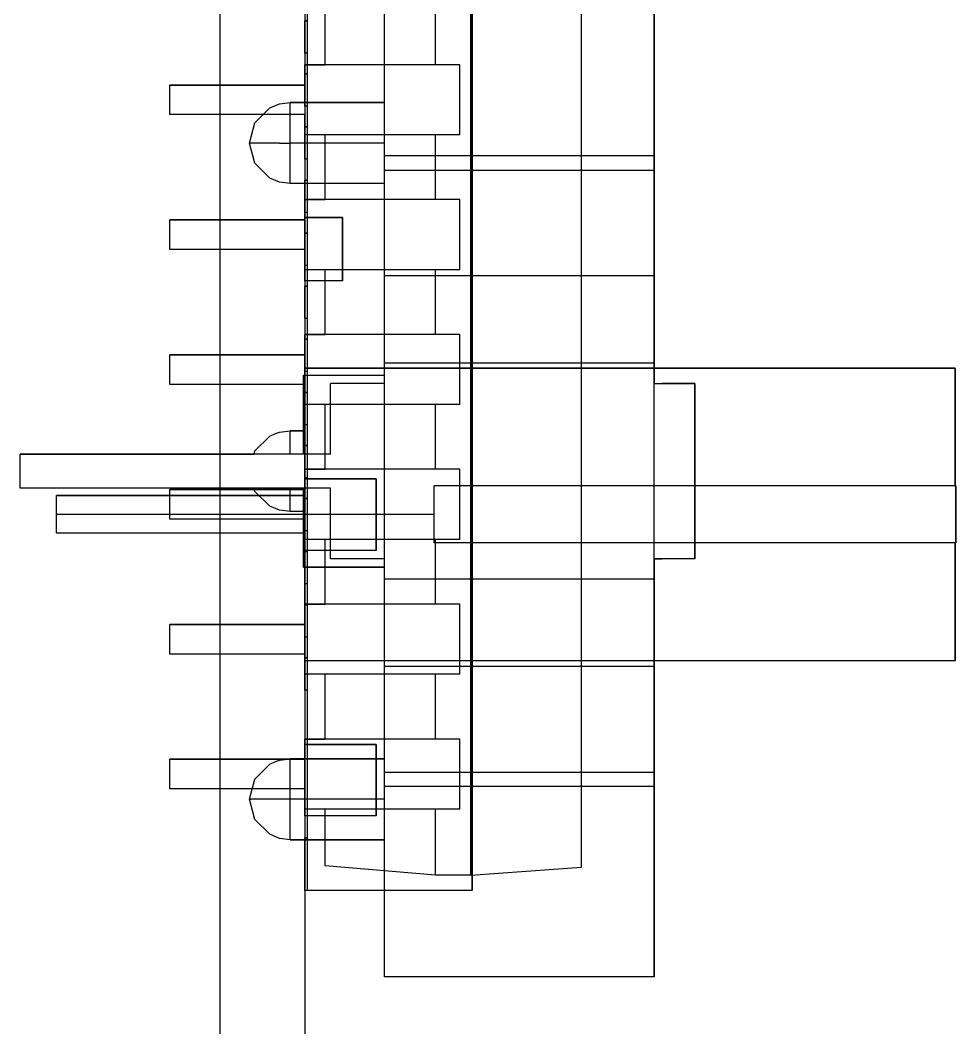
# Model space of a CAD drawing. Header units: inches. Extents: x 0 to 841, y -594 to 0.
# Drawn here: x 468.38 to 486, y -207.36 to -188.38 of the extents above; entities that cross this region are included whole.
import ezdxf

# ---------------------------------------------------------------- set-up
doc = ezdxf.new("R2010")
doc.units = ezdxf.units.IN
doc.header["$MEASUREMENT"] = 0

msp = doc.modelspace()

# ---------------------------------------------------------------- linework, layer by layer
at = {"color": 7}
for p, q in [((472.15, -241.297), (472.15, -60.697)), ((473.742, -60.697), (473.742, -241.297)), ((476.869, -167.657), (476.869, -204.487)), ((476.869, -204.487), (476.869, -167.657)), ((478.949, -204.335), (478.949, -167.809)), ((473.793, -204.775), (473.793, -180.619)), ((476.892, -204.775), (476.892, -180.619)), ((476.893, -185.301), (476.892, -204.775)), ((475.242, -189.933), (475.242, -187.351)), ((480.322, -187.351), (480.322, -190.937)), ((473.793, -188.392), (473.793, -188.002)), ((474.123, -189.222), (474.123, -188.002)), ((474.123, -189.222), (474.123, -188.002)), ((476.203, -189.222), (476.203, -188.002)), ((480.322, -188.681), (480.322, -188.155)), ((473.742, -189.002), (473.742, -188.392)), ((473.742, -188.392), (473.793, -188.392)), ((473.742, -189.002), (473.742, -188.392)), ((473.793, -188.392), (473.742, -188.392)), ((473.793, -189.002), (473.793, -188.392)), ((475.242, -188.857), (475.242, -188.345)), ((475.242, -189.465), (475.242, -188.857)), ((480.322, -189.326), (480.322, -188.681)), ((473.793, -189.002), (473.742, -189.002)), ((473.793, -189.002), (473.742, -189.002)), ((473.793, -189.392), (473.793, -189.002)), ((473.742, -189.603), (473.742, -189.222)), ((473.742, -189.222), (474.123, -189.222)), ((473.742, -189.603), (473.742, -189.222)), ((476.663, -189.222), (473.742, -189.222)), ((476.663, -190.542), (476.663, -189.222)), ((473.742, -190.002), (473.742, -189.392)), ((473.742, -189.392), (473.793, -189.392)), ((473.742, -190.002), (473.742, -189.392)), ((473.793, -189.392), (473.742, -189.392)), ((473.793, -190.002), (473.793, -189.392)), ((480.322, -190.082), (480.322, -189.326)), ((471.202, -190.161), (471.202, -189.603)), ((471.202, -189.603), (473.742, -189.603)), ((473.742, -189.603), (471.202, -189.603)), ((471.202, -190.161), (471.202, -189.603)), ((475.242, -190.161), (475.242, -189.465)), ((473.083, -190.035), (473.189, -189.986)), ((473.083, -190.035), (473.189, -189.986)), ((473.189, -189.986), (473.267, -189.959)), ((473.189, -189.986), (473.267, -189.959)), ((473.267, -189.959), (473.464, -189.933)), ((473.267, -189.959), (473.464, -189.933)), ((473.464, -189.933), (475.242, -189.933)), ((473.464, -189.959), (473.464, -189.933)), ((475.242, -189.933), (473.464, -189.933)), ((473.464, -190.035), (473.464, -189.959)), ((473.793, -190.002), (473.742, -190.002)), ((473.793, -190.002), (473.742, -190.002)), ((473.793, -190.392), (473.793, -190.002)), ((473.742, -190.161), (471.202, -190.161)), ((473.742, -190.161), (471.202, -190.161)), ((472.804, -190.314), (473.083, -190.035)), ((472.804, -190.314), (473.083, -190.035)), ((473.464, -190.156), (473.464, -190.035)), ((473.464, -190.314), (473.464, -190.156)), ((473.742, -190.542), (473.742, -190.161)), ((473.742, -190.542), (473.742, -190.161)), ((475.242, -190.937), (475.242, -190.161)), ((480.322, -190.937), (480.322, -190.082)), ((472.702, -190.695), (472.804, -190.314)), ((472.702, -190.695), (472.804, -190.314)), ((473.464, -190.498), (473.464, -190.314)), ((473.464, -190.695), (473.464, -190.498)), ((473.742, -191.002), (473.742, -190.392)), ((473.742, -190.392), (473.793, -190.392)), ((473.742, -191.002), (473.742, -190.392)), ((473.793, -190.392), (473.742, -190.392)), ((474.123, -190.542), (473.742, -190.542)), ((476.663, -190.542), (473.742, -190.542)), ((473.793, -191.002), (473.793, -190.392)), ((474.123, -191.762), (474.123, -190.542)), ((474.123, -191.762), (474.123, -190.542)), ((476.203, -191.762), (476.203, -190.542)), ((472.804, -191.076), (472.702, -190.695)), ((472.728, -190.695), (472.702, -190.695)), ((472.804, -191.076), (472.702, -190.695)), ((472.804, -190.695), (472.728, -190.695)), ((472.925, -190.695), (472.804, -190.695)), ((473.083, -190.695), (472.925, -190.695)), ((473.267, -190.695), (473.083, -190.695)), ((473.267, -190.695), (473.464, -190.695)), ((475.242, -190.695), (473.464, -190.695)), ((473.464, -190.892), (473.464, -190.695)), ((473.464, -191.076), (473.464, -190.892)), ((475.242, -191.047), (475.242, -190.937)), ((475.242, -191.047), (475.242, -190.937)), ((480.322, -190.937), (475.242, -190.937)), ((480.322, -190.937), (480.322, -191.207)), ((480.322, -191.047), (480.322, -190.937)), ((473.083, -191.355), (472.804, -191.076)), ((473.083, -191.355), (472.804, -191.076)), ((473.464, -191.234), (473.464, -191.076)), ((473.793, -191.002), (473.742, -191.002)), ((473.793, -191.002), (473.742, -191.002)), ((473.793, -191.392), (473.793, -191.002)), ((475.242, -191.138), (475.242, -191.047)), ((475.242, -191.207), (475.242, -191.138)), ((475.242, -191.207), (475.242, -191.138)), ((480.322, -191.138), (480.322, -191.047)), ((480.322, -191.207), (480.322, -191.138)), ((473.464, -191.355), (473.464, -191.234)), ((475.242, -193.196), (475.242, -191.207)), ((475.242, -191.207), (480.322, -191.207)), ((480.322, -191.207), (480.322, -193.196)), ((480.322, -193.196), (480.322, -191.207)), ((473.267, -191.431), (473.083, -191.355)), ((473.267, -191.431), (473.083, -191.355)), ((473.464, -191.457), (473.267, -191.431)), ((473.464, -191.457), (473.267, -191.431)), ((473.464, -191.431), (473.464, -191.355)), ((473.464, -191.457), (473.464, -191.431)), ((475.242, -191.457), (473.464, -191.457)), ((475.242, -191.457), (473.464, -191.457)), ((473.742, -192.002), (473.742, -191.392)), ((473.742, -191.392), (473.793, -191.392)), ((473.742, -192.002), (473.742, -191.392)), ((473.793, -191.392), (473.742, -191.392)), ((473.793, -192.002), (473.793, -191.392)), ((475.242, -193.196), (475.242, -191.457)), ((473.742, -192.143), (473.742, -191.762)), ((473.742, -191.762), (474.123, -191.762)), ((473.742, -192.143), (473.742, -191.762)), ((476.663, -191.762), (473.742, -191.762)), ((476.663, -193.082), (476.663, -191.762)), ((473.793, -192.002), (473.742, -192.002)), ((473.793, -192.002), (473.742, -192.002)), ((473.793, -192.392), (473.793, -192.002)), ((471.202, -192.701), (471.202, -192.143)), ((471.202, -192.143), (473.742, -192.143)), ((473.742, -192.143), (471.202, -192.143)), ((471.202, -192.701), (471.202, -192.143)), ((473.742, -193.294), (473.742, -192.1)), ((473.742, -192.1), (474.453, -192.1)), ((473.742, -193.294), (473.742, -192.1)), ((474.453, -192.1), (473.742, -192.1)), ((474.453, -192.1), (474.453, -193.294)), ((474.453, -193.294), (474.453, -192.1)), ((473.742, -193.002), (473.742, -192.392)), ((473.742, -192.392), (473.793, -192.392)), ((473.742, -193.002), (473.742, -192.392)), ((473.793, -192.392), (473.742, -192.392)), ((473.793, -193.002), (473.793, -192.392)), ((473.742, -192.701), (471.202, -192.701)), ((473.742, -192.701), (471.202, -192.701)), ((473.742, -193.082), (473.742, -192.701)), ((473.742, -193.082), (473.742, -192.701)), ((473.793, -193.002), (473.742, -193.002)), ((473.793, -193.002), (473.742, -193.002)), ((473.793, -193.392), (473.793, -193.002)), ((474.123, -193.082), (473.742, -193.082)), ((476.663, -193.082), (473.742, -193.082)), ((474.123, -194.302), (474.123, -193.082)), ((474.123, -194.302), (474.123, -193.082)), ((475.242, -194.844), (475.242, -193.196)), ((475.242, -193.462), (475.242, -193.196)), ((480.322, -193.196), (475.242, -193.196)), ((476.203, -194.302), (476.203, -193.082)), ((480.322, -193.196), (480.322, -194.844)), ((480.322, -193.462), (480.322, -193.196)), ((474.453, -193.294), (473.742, -193.294)), ((474.453, -193.294), (473.742, -193.294)), ((473.742, -194.002), (473.742, -193.392)), ((473.742, -193.392), (473.793, -193.392)), ((473.742, -194.002), (473.742, -193.392)), ((473.793, -193.392), (473.742, -193.392)), ((473.793, -194.002), (473.793, -193.392)), ((475.242, -193.85), (475.242, -193.462)), ((480.322, -193.85), (480.322, -193.462)), ((475.242, -194.324), (475.242, -193.85)), ((480.322, -194.324), (480.322, -193.85)), ((473.793, -194.002), (473.742, -194.002)), ((473.793, -194.002), (473.742, -194.002)), ((473.793, -194.392), (473.793, -194.002)), ((473.742, -194.683), (473.742, -194.302)), ((473.742, -194.302), (474.123, -194.302)), ((473.742, -194.683), (473.742, -194.302)), ((476.663, -194.302), (473.742, -194.302)), ((475.242, -194.844), (475.242, -194.324)), ((476.663, -195.622), (476.663, -194.302)), ((480.322, -194.844), (480.322, -194.324)), ((473.742, -195.002), (473.742, -194.392)), ((473.742, -194.392), (473.793, -194.392)), ((473.742, -195.002), (473.742, -194.392)), ((473.793, -194.392), (473.742, -194.392)), ((473.793, -195.002), (473.793, -194.392)), ((471.202, -195.241), (471.202, -194.683)), ((471.202, -194.683), (473.742, -194.683)), ((473.742, -194.683), (471.202, -194.683)), ((471.202, -195.241), (471.202, -194.683)), ((473.742, -197.336), (473.742, -194.935)), ((473.742, -194.935), (485.985, -194.935)), ((473.742, -194.941), (473.742, -194.935)), ((476.815, -194.935), (473.742, -194.935)), ((473.742, -197.336), (473.742, -194.935)), ((473.742, -194.935), (485.985, -194.935)), ((473.742, -194.941), (473.742, -194.935)), ((476.815, -194.935), (473.742, -194.935)), ((473.742, -197.336), (473.742, -194.935)), ((473.742, -194.935), (485.985, -194.935)), ((473.742, -194.941), (473.742, -194.935)), ((476.815, -194.935), (473.742, -194.935)), ((473.742, -195.07), (473.742, -194.941)), ((473.742, -195.07), (473.742, -194.941)), ((473.742, -195.07), (473.742, -194.941)), ((475.242, -195.066), (475.242, -194.844)), ((475.242, -198.908), (475.242, -194.844)), ((480.322, -194.844), (475.242, -194.844)), ((485.985, -194.935), (476.815, -194.935)), ((485.985, -194.935), (476.815, -194.935)), ((485.985, -194.935), (476.815, -194.935)), ((480.322, -194.844), (480.322, -195.225)), ((480.322, -198.908), (480.322, -194.844)), ((485.985, -194.935), (485.985, -197.153)), ((485.985, -194.941), (485.985, -194.935)), ((485.985, -194.935), (485.985, -197.153)), ((485.985, -194.941), (485.985, -194.935)), ((485.985, -194.935), (485.985, -197.153)), ((485.985, -194.941), (485.985, -194.935)), ((485.985, -195.07), (485.985, -194.941)), ((485.985, -195.07), (485.985, -194.941)), ((485.985, -195.07), (485.985, -194.941)), ((473.718, -196.114), (473.718, -195.066)), ((473.718, -195.066), (475.242, -195.066)), ((473.718, -196.559), (473.718, -195.066)), ((473.718, -195.066), (475.242, -195.066)), ((473.793, -195.002), (473.742, -195.002)), ((473.793, -195.002), (473.742, -195.002)), ((473.742, -195.364), (473.742, -195.07)), ((473.742, -195.364), (473.742, -195.07)), ((473.742, -195.364), (473.742, -195.07)), ((473.793, -195.392), (473.793, -195.002)), ((485.985, -195.364), (485.985, -195.07)), ((485.985, -195.364), (485.985, -195.07)), ((485.985, -195.364), (485.985, -195.07)), ((473.742, -195.241), (471.202, -195.241)), ((473.742, -195.241), (471.202, -195.241)), ((473.742, -195.622), (473.742, -195.241)), ((473.742, -195.622), (473.742, -195.241)), ((474.226, -196.559), (474.226, -195.225)), ((475.242, -195.225), (474.226, -195.225)), ((480.322, -195.225), (480.464, -195.225)), ((480.322, -195.225), (480.464, -195.225)), ((480.464, -195.225), (481.084, -195.225)), ((480.666, -195.225), (480.464, -195.225)), ((480.839, -195.225), (480.666, -195.225)), ((480.972, -195.225), (480.839, -195.225)), ((481.055, -195.225), (480.972, -195.225)), ((481.084, -195.225), (481.055, -195.225)), ((481.084, -195.225), (481.084, -198.527)), ((481.084, -198.527), (481.084, -195.225)), ((473.742, -195.805), (473.742, -195.364)), ((473.742, -195.805), (473.742, -195.364)), ((473.742, -195.805), (473.742, -195.364)), ((473.742, -196.002), (473.742, -195.392)), ((473.742, -195.392), (473.793, -195.392)), ((473.742, -196.002), (473.742, -195.392)), ((473.793, -195.392), (473.742, -195.392)), ((473.793, -196.002), (473.793, -195.392)), ((485.985, -195.805), (485.985, -195.364)), ((485.985, -195.805), (485.985, -195.364)), ((485.985, -195.805), (485.985, -195.364)), ((474.123, -195.622), (473.742, -195.622)), ((476.663, -195.622), (473.742, -195.622)), ((474.123, -196.842), (474.123, -195.622)), ((474.123, -196.842), (474.123, -195.622)), ((476.203, -196.842), (476.203, -195.622)), ((473.742, -196.363), (473.742, -195.805)), ((473.742, -196.363), (473.742, -195.805)), ((473.742, -196.363), (473.742, -195.805)), ((485.985, -196.363), (485.985, -195.805)), ((485.985, -196.363), (485.985, -195.805)), ((485.985, -196.363), (485.985, -195.805)), ((473.793, -196.002), (473.742, -196.002)), ((473.793, -196.002), (473.742, -196.002)), ((473.793, -196.392), (473.793, -196.002)), ((472.804, -196.495), (473.083, -196.216)), ((472.804, -196.495), (473.083, -196.216)), ((473.083, -196.216), (473.189, -196.167)), ((473.083, -196.216), (473.189, -196.167)), ((473.189, -196.167), (473.267, -196.14)), ((473.189, -196.167), (473.267, -196.14)), ((473.267, -196.14), (473.464, -196.114)), ((473.267, -196.14), (473.464, -196.114)), ((473.464, -196.114), (473.718, -196.114)), ((473.464, -196.14), (473.464, -196.114)), ((473.718, -196.114), (473.464, -196.114)), ((473.464, -196.216), (473.464, -196.14)), ((473.464, -196.337), (473.464, -196.216)), ((473.464, -196.495), (473.464, -196.337)), ((473.742, -197.006), (473.742, -196.363)), ((473.742, -197.006), (473.742, -196.363)), ((473.742, -197.006), (473.742, -196.363)), ((473.742, -197.002), (473.742, -196.392)), ((473.742, -196.392), (473.793, -196.392)), ((473.742, -197.002), (473.742, -196.392)), ((473.793, -196.392), (473.742, -196.392)), ((473.793, -197.002), (473.793, -196.392)), ((485.985, -197.006), (485.985, -196.363)), ((485.985, -197.006), (485.985, -196.363)), ((485.985, -197.006), (485.985, -196.363)), ((468.384, -197.194), (468.384, -196.559)), ((468.384, -196.559), (472.787, -196.559)), ((468.384, -197.194), (468.384, -196.559)), ((474.226, -196.559), (468.384, -196.559)), ((472.787, -196.559), (472.804, -196.495)), ((472.787, -196.559), (472.804, -196.495)), ((473.464, -196.559), (473.464, -196.495)), ((473.742, -197.223), (473.742, -196.842)), ((473.742, -196.842), (474.123, -196.842)), ((473.742, -197.223), (473.742, -196.842)), ((476.663, -196.842), (473.742, -196.842)), ((476.663, -198.162), (476.663, -196.842)), ((473.793, -197.002), (473.742, -197.002)), ((473.793, -197.002), (473.742, -197.002)), ((473.742, -197.691), (473.742, -197.006)), ((473.742, -197.691), (473.742, -197.006)), ((473.742, -197.691), (473.742, -197.006)), ((473.742, -198.37), (473.742, -197.024)), ((473.742, -197.024), (475.088, -197.024)), ((473.742, -198.37), (473.742, -197.024)), ((475.088, -197.024), (473.742, -197.024)), ((473.793, -197.392), (473.793, -197.002)), ((475.088, -197.024), (475.088, -198.37)), ((475.088, -198.37), (475.088, -197.024)), ((485.985, -197.153), (485.985, -197.006)), ((485.985, -197.153), (485.985, -197.006)), ((485.985, -197.153), (485.985, -197.006)), ((472.787, -197.194), (468.384, -197.194)), ((474.226, -197.194), (468.384, -197.194)), ((472.804, -197.257), (472.787, -197.194)), ((472.804, -197.257), (472.787, -197.194)), ((473.464, -197.257), (473.464, -197.194)), ((473.718, -198.686), (473.718, -197.194)), ((474.226, -198.527), (474.226, -197.194)), ((476.181, -197.511), (476.181, -197.153)), ((486, -197.153), (476.181, -197.153)), ((476.181, -197.511), (476.181, -197.153)), ((486, -197.153), (476.181, -197.153)), ((476.181, -197.511), (476.181, -197.153)), ((486, -197.153), (476.181, -197.153)), ((485.985, -197.153), (486, -197.153)), ((485.985, -197.153), (486, -197.153)), ((485.985, -197.153), (486, -197.153)), ((486, -197.153), (486, -198.229)), ((486, -197.511), (486, -197.153)), ((486, -197.153), (486, -198.229)), ((486, -197.511), (486, -197.153)), ((486, -197.153), (486, -198.229)), ((486, -197.511), (486, -197.153)), ((469.068, -197.691), (469.068, -197.336)), ((469.068, -197.336), (473.742, -197.336)), ((469.068, -197.336), (469.068, -197.336)), ((469.068, -197.353), (469.068, -197.336)), ((470.241, -197.336), (469.068, -197.336)), ((469.068, -197.691), (469.068, -197.336)), ((469.068, -197.336), (473.742, -197.336)), ((469.068, -197.336), (469.068, -197.336)), ((469.068, -197.353), (469.068, -197.336)), ((470.241, -197.336), (469.068, -197.336)), ((469.068, -197.691), (469.068, -197.336)), ((469.068, -197.336), (473.742, -197.336)), ((469.068, -197.336), (469.068, -197.336)), ((469.068, -197.353), (469.068, -197.336)), ((470.241, -197.336), (469.068, -197.336)), ((469.068, -197.391), (469.068, -197.353)), ((469.068, -197.391), (469.068, -197.353)), ((469.068, -197.391), (469.068, -197.353)), ((469.068, -197.448), (469.068, -197.391)), ((469.068, -197.448), (469.068, -197.391)), ((469.068, -197.448), (469.068, -197.391)), ((473.742, -197.336), (470.241, -197.336)), ((473.742, -197.336), (470.241, -197.336)), ((473.742, -197.336), (470.241, -197.336)), ((471.202, -197.781), (471.202, -197.223)), ((471.202, -197.223), (473.742, -197.223)), ((473.742, -197.223), (471.202, -197.223)), ((471.202, -197.781), (471.202, -197.223)), ((473.083, -197.536), (472.804, -197.257)), ((473.083, -197.536), (472.804, -197.257)), ((473.464, -197.415), (473.464, -197.257)), ((473.742, -198.002), (473.742, -197.392)), ((473.742, -197.392), (473.793, -197.392)), ((473.742, -198.002), (473.742, -197.392)), ((473.793, -197.392), (473.742, -197.392)), ((473.793, -198.002), (473.793, -197.392)), ((469.068, -197.52), (469.068, -197.448)), ((469.068, -197.52), (469.068, -197.448)), ((469.068, -197.52), (469.068, -197.448)), ((469.068, -197.603), (469.068, -197.52)), ((469.068, -197.603), (469.068, -197.52)), ((469.068, -197.603), (469.068, -197.52)), ((473.267, -197.612), (473.083, -197.536)), ((473.267, -197.612), (473.083, -197.536)), ((473.464, -197.536), (473.464, -197.415)), ((473.464, -197.612), (473.464, -197.536)), ((476.181, -197.872), (476.181, -197.511)), ((476.181, -197.872), (476.181, -197.511)), ((476.181, -197.872), (476.181, -197.511)), ((486, -197.872), (486, -197.511)), ((486, -197.872), (486, -197.511)), ((486, -197.872), (486, -197.511)), ((469.068, -197.691), (469.068, -197.603)), ((469.068, -197.691), (469.068, -197.603)), ((469.068, -197.691), (469.068, -197.603)), ((469.068, -198.047), (469.068, -197.691)), ((469.068, -197.78), (469.068, -197.691)), ((473.742, -197.691), (469.068, -197.691)), ((469.068, -198.047), (469.068, -197.691)), ((469.068, -197.78), (469.068, -197.691)), ((473.742, -197.691), (469.068, -197.691)), ((469.068, -198.047), (469.068, -197.691)), ((469.068, -197.78), (469.068, -197.691)), ((473.742, -197.691), (469.068, -197.691)), ((469.068, -197.862), (469.068, -197.78)), ((469.068, -197.862), (469.068, -197.78)), ((469.068, -197.862), (469.068, -197.78)), ((473.742, -197.781), (471.202, -197.781)), ((473.742, -197.781), (471.202, -197.781)), ((473.464, -197.638), (473.267, -197.612)), ((473.464, -197.638), (473.267, -197.612)), ((473.464, -197.638), (473.464, -197.612)), ((473.718, -197.638), (473.464, -197.638)), ((473.718, -197.638), (473.464, -197.638)), ((473.718, -198.686), (473.718, -197.638)), ((473.742, -198.377), (473.742, -197.691)), ((476.181, -197.691), (473.742, -197.691)), ((473.742, -198.377), (473.742, -197.691)), ((476.181, -197.691), (473.742, -197.691)), ((473.742, -198.377), (473.742, -197.691)), ((476.181, -197.691), (473.742, -197.691)), ((473.742, -198.162), (473.742, -197.781)), ((473.742, -198.162), (473.742, -197.781)), ((469.068, -197.935), (469.068, -197.862)), ((469.068, -197.935), (469.068, -197.862)), ((469.068, -197.935), (469.068, -197.862)), ((469.068, -197.991), (469.068, -197.935)), ((469.068, -197.991), (469.068, -197.935)), ((469.068, -197.991), (469.068, -197.935)), ((476.181, -198.229), (476.181, -197.872)), ((476.181, -198.229), (476.181, -197.872)), ((476.181, -198.229), (476.181, -197.872)), ((486, -198.229), (486, -197.872)), ((486, -198.229), (486, -197.872)), ((486, -198.229), (486, -197.872)), ((469.068, -198.029), (469.068, -197.991)), ((469.068, -198.029), (469.068, -197.991)), ((469.068, -198.029), (469.068, -197.991)), ((469.068, -198.046), (469.068, -198.029)), ((469.068, -198.046), (469.068, -198.029)), ((469.068, -198.046), (469.068, -198.029)), ((469.068, -198.047), (469.068, -198.046)), ((469.068, -198.047), (469.068, -198.046)), ((469.068, -198.047), (469.068, -198.046)), ((473.742, -198.047), (469.068, -198.047)), ((472.569, -198.047), (469.068, -198.047)), ((473.742, -198.047), (469.068, -198.047)), ((472.569, -198.047), (469.068, -198.047)), ((473.742, -198.047), (469.068, -198.047)), ((472.569, -198.047), (469.068, -198.047)), ((473.742, -198.047), (472.569, -198.047)), ((473.742, -198.047), (472.569, -198.047)), ((473.742, -198.047), (472.569, -198.047)), ((473.793, -198.002), (473.742, -198.002)), ((473.793, -198.002), (473.742, -198.002)), ((473.742, -200.447), (473.742, -198.047)), ((473.742, -200.447), (473.742, -198.047)), ((473.742, -200.447), (473.742, -198.047)), ((474.123, -198.162), (473.742, -198.162)), ((476.663, -198.162), (473.742, -198.162)), ((473.793, -198.392), (473.793, -198.002)), ((474.123, -199.382), (474.123, -198.162)), ((474.123, -199.382), (474.123, -198.162)), ((476.203, -199.382), (476.203, -198.162)), ((486, -198.229), (476.181, -198.229)), ((486, -198.229), (476.181, -198.229)), ((486, -198.229), (476.181, -198.229)), ((486, -198.229), (485.985, -198.229)), ((485.985, -198.229), (485.985, -200.447)), ((485.985, -198.377), (485.985, -198.229)), ((486, -198.229), (485.985, -198.229)), ((485.985, -198.229), (485.985, -200.447)), ((485.985, -198.377), (485.985, -198.229)), ((486, -198.229), (485.985, -198.229)), ((485.985, -198.229), (485.985, -200.447)), ((485.985, -198.377), (485.985, -198.229)), ((475.088, -198.37), (473.742, -198.37)), ((475.088, -198.37), (473.742, -198.37)), ((473.742, -199.019), (473.742, -198.377)), ((473.742, -199.019), (473.742, -198.377)), ((473.742, -199.019), (473.742, -198.377)), ((473.742, -199.002), (473.742, -198.392)), ((473.742, -198.392), (473.793, -198.392)), ((473.742, -199.002), (473.742, -198.392)), ((473.793, -198.392), (473.742, -198.392)), ((473.793, -199.002), (473.793, -198.392)), ((475.242, -198.527), (474.226, -198.527)), ((480.464, -198.527), (480.322, -198.527)), ((480.322, -198.527), (480.322, -198.908)), ((480.322, -198.527), (480.464, -198.527)), ((481.084, -198.527), (480.464, -198.527)), ((480.666, -198.527), (480.464, -198.527)), ((480.839, -198.527), (480.666, -198.527)), ((480.972, -198.527), (480.839, -198.527)), ((481.055, -198.527), (480.972, -198.527)), ((481.084, -198.527), (481.055, -198.527)), ((485.985, -199.019), (485.985, -198.377)), ((485.985, -199.019), (485.985, -198.377)), ((485.985, -199.019), (485.985, -198.377)), ((475.242, -198.686), (473.718, -198.686)), ((473.718, -198.686), (475.242, -198.686)), ((475.242, -198.908), (475.242, -198.686)), ((475.242, -200.557), (475.242, -198.908)), ((475.242, -199.428), (475.242, -198.908)), ((480.322, -198.908), (475.242, -198.908)), ((480.322, -198.908), (480.322, -200.557)), ((480.322, -199.428), (480.322, -198.908)), ((473.793, -199.002), (473.742, -199.002)), ((473.793, -199.002), (473.742, -199.002)), ((473.742, -199.578), (473.742, -199.019)), ((473.742, -199.578), (473.742, -199.019)), ((473.742, -199.578), (473.742, -199.019)), ((473.793, -199.392), (473.793, -199.002)), ((485.985, -199.578), (485.985, -199.019)), ((485.985, -199.578), (485.985, -199.019)), ((485.985, -199.578), (485.985, -199.019)), ((473.742, -199.763), (473.742, -199.382)), ((473.742, -199.382), (474.123, -199.382)), ((473.742, -199.763), (473.742, -199.382)), ((476.663, -199.382), (473.742, -199.382)), ((473.742, -200.002), (473.742, -199.392)), ((473.742, -199.392), (473.793, -199.392)), ((473.742, -200.002), (473.742, -199.392)), ((473.793, -199.392), (473.742, -199.392)), ((473.793, -200.002), (473.793, -199.392)), ((475.242, -199.902), (475.242, -199.428)), ((476.663, -200.702), (476.663, -199.382)), ((480.322, -199.902), (480.322, -199.428)), ((473.742, -200.018), (473.742, -199.578)), ((473.742, -200.018), (473.742, -199.578)), ((473.742, -200.018), (473.742, -199.578)), ((485.985, -200.018), (485.985, -199.578)), ((485.985, -200.018), (485.985, -199.578)), ((485.985, -200.018), (485.985, -199.578)), ((471.202, -200.321), (471.202, -199.763)), ((471.202, -199.763), (473.742, -199.763)), ((473.742, -199.763), (471.202, -199.763)), ((471.202, -200.321), (471.202, -199.763)), ((473.793, -200.002), (473.742, -200.002)), ((473.793, -200.002), (473.742, -200.002)), ((473.742, -200.312), (473.742, -200.018)), ((473.742, -200.312), (473.742, -200.018)), ((473.742, -200.312), (473.742, -200.018)), ((473.793, -200.392), (473.793, -200.002)), ((475.242, -200.29), (475.242, -199.902)), ((480.322, -200.29), (480.322, -199.902)), ((485.985, -200.312), (485.985, -200.018)), ((485.985, -200.312), (485.985, -200.018)), ((485.985, -200.312), (485.985, -200.018)), ((473.742, -200.321), (471.202, -200.321)), ((473.742, -200.321), (471.202, -200.321)), ((473.742, -200.442), (473.742, -200.312)), ((473.742, -200.442), (473.742, -200.312)), ((473.742, -200.442), (473.742, -200.312)), ((473.742, -200.702), (473.742, -200.321)), ((473.742, -200.702), (473.742, -200.321)), ((473.742, -201.002), (473.742, -200.392)), ((473.742, -200.392), (473.793, -200.392)), ((473.742, -201.002), (473.742, -200.392)), ((473.793, -200.392), (473.742, -200.392)), ((473.742, -200.447), (473.742, -200.442)), ((473.742, -200.447), (473.742, -200.442)), ((473.742, -200.447), (473.742, -200.442)), ((485.985, -200.447), (473.742, -200.447)), ((482.912, -200.447), (473.742, -200.447)), ((485.985, -200.447), (473.742, -200.447)), ((482.912, -200.447), (473.742, -200.447)), ((485.985, -200.447), (473.742, -200.447)), ((482.912, -200.447), (473.742, -200.447)), ((473.793, -201.002), (473.793, -200.392)), ((475.242, -200.557), (475.242, -200.29)), ((480.322, -200.557), (480.322, -200.29)), ((485.985, -200.447), (482.912, -200.447)), ((485.985, -200.447), (482.912, -200.447)), ((485.985, -200.447), (482.912, -200.447)), ((485.985, -200.442), (485.985, -200.312)), ((485.985, -200.442), (485.985, -200.312)), ((485.985, -200.442), (485.985, -200.312)), ((485.985, -200.447), (485.985, -200.442)), ((485.985, -200.447), (485.985, -200.442)), ((485.985, -200.447), (485.985, -200.442)), ((475.242, -202.295), (475.242, -200.557)), ((475.242, -202.545), (475.242, -200.557)), ((480.322, -200.557), (475.242, -200.557)), ((480.322, -200.557), (480.322, -202.545)), ((480.322, -202.545), (480.322, -200.557)), ((474.123, -200.702), (473.742, -200.702)), ((476.663, -200.702), (473.742, -200.702)), ((474.123, -201.922), (474.123, -200.702)), ((474.123, -201.922), (474.123, -200.702)), ((476.203, -201.922), (476.203, -200.702)), ((473.793, -201.002), (473.742, -201.002)), ((473.793, -201.002), (473.742, -201.002)), ((473.793, -203.784), (473.793, -201.002)), ((473.742, -202.303), (473.742, -201.922)), ((473.742, -201.922), (474.123, -201.922)), ((473.742, -202.303), (473.742, -201.922)), ((476.663, -201.922), (473.742, -201.922)), ((476.663, -203.242), (476.663, -201.922)), ((473.742, -203.37), (473.742, -202.024)), ((473.742, -202.024), (475.088, -202.024)), ((473.742, -203.37), (473.742, -202.024)), ((475.088, -202.024), (473.742, -202.024)), ((475.088, -202.024), (475.088, -203.37)), ((475.088, -203.37), (475.088, -202.024)), ((471.202, -202.861), (471.202, -202.303)), ((471.202, -202.303), (473.742, -202.303)), ((473.742, -202.303), (471.202, -202.303)), ((471.202, -202.861), (471.202, -202.303)), ((473.189, -202.348), (473.267, -202.321)), ((473.189, -202.348), (473.267, -202.321)), ((473.267, -202.321), (473.464, -202.295)), ((473.267, -202.321), (473.464, -202.295)), ((473.464, -202.295), (475.242, -202.295)), ((473.464, -202.321), (473.464, -202.295)), ((475.242, -202.295), (473.464, -202.295)), ((473.464, -202.397), (473.464, -202.321)), ((472.804, -202.676), (473.083, -202.397)), ((472.804, -202.676), (473.083, -202.397)), ((473.083, -202.397), (473.189, -202.348)), ((473.083, -202.397), (473.189, -202.348)), ((473.464, -202.518), (473.464, -202.397)), ((473.464, -202.676), (473.464, -202.518)), ((478.951, -202.395), (478.949, -202.395)), ((478.952, -202.395), (478.951, -202.395)), ((478.952, -202.398), (478.952, -202.395)), ((478.952, -202.413), (478.952, -202.398)), ((478.952, -202.438), (478.952, -202.413)), ((478.952, -202.472), (478.952, -202.438)), ((478.952, -202.513), (478.952, -202.472)), ((478.952, -202.559), (478.952, -202.513)), ((472.702, -203.057), (472.804, -202.676)), ((472.702, -203.057), (472.804, -202.676)), ((473.464, -202.86), (473.464, -202.676)), ((475.242, -202.614), (475.242, -202.545)), ((475.242, -202.614), (475.242, -202.545)), ((475.242, -202.545), (480.322, -202.545)), ((475.242, -202.705), (475.242, -202.614)), ((475.242, -202.815), (475.242, -202.705)), ((475.242, -202.815), (475.242, -202.705)), ((478.952, -202.605), (478.952, -202.559)), ((478.952, -202.651), (478.952, -202.605)), ((478.952, -202.692), (478.952, -202.651)), ((478.952, -202.726), (478.952, -202.692)), ((478.952, -202.751), (478.952, -202.726)), ((480.322, -202.545), (480.322, -202.815)), ((480.322, -202.614), (480.322, -202.545)), ((480.322, -202.705), (480.322, -202.614)), ((480.322, -202.815), (480.322, -202.705)), ((473.742, -202.861), (471.202, -202.861)), ((473.742, -202.861), (471.202, -202.861)), ((473.464, -203.057), (473.464, -202.86)), ((473.742, -203.242), (473.742, -202.861)), ((473.742, -203.242), (473.742, -202.861)), ((475.242, -203.591), (475.242, -202.815)), ((480.322, -202.815), (475.242, -202.815)), ((478.951, -202.769), (478.949, -202.769)), ((478.952, -202.769), (478.951, -202.769)), ((478.952, -202.766), (478.952, -202.751)), ((478.952, -202.769), (478.952, -202.766)), ((480.322, -202.815), (480.322, -206.401)), ((480.322, -203.67), (480.322, -202.815)), ((472.804, -203.438), (472.702, -203.057)), ((472.702, -203.057), (472.728, -203.057)), ((472.804, -203.438), (472.702, -203.057)), ((472.804, -203.057), (472.728, -203.057)), ((472.925, -203.057), (472.804, -203.057)), ((473.083, -203.057), (472.925, -203.057)), ((473.267, -203.057), (473.083, -203.057)), ((473.464, -203.057), (473.267, -203.057)), ((475.242, -203.057), (473.464, -203.057)), ((473.464, -203.254), (473.464, -203.057)), ((473.464, -203.438), (473.464, -203.254)), ((474.123, -203.242), (473.742, -203.242)), ((476.663, -203.242), (473.742, -203.242)), ((474.123, -204.309), (474.123, -203.242)), ((474.123, -204.309), (474.123, -203.242)), ((476.203, -204.487), (476.203, -203.242)), ((473.083, -203.717), (472.804, -203.438)), ((473.083, -203.717), (472.804, -203.438)), ((473.464, -203.596), (473.464, -203.438)), ((475.088, -203.37), (473.742, -203.37)), ((475.088, -203.37), (473.742, -203.37)), ((473.464, -203.717), (473.464, -203.596)), ((475.242, -204.287), (475.242, -203.591)), ((480.322, -204.426), (480.322, -203.67)), ((473.267, -203.793), (473.083, -203.717)), ((473.267, -203.793), (473.083, -203.717)), ((473.464, -203.819), (473.267, -203.793)), ((473.464, -203.819), (473.267, -203.793)), ((473.464, -203.793), (473.464, -203.717)), ((473.464, -203.819), (473.464, -203.793)), ((475.242, -203.819), (473.464, -203.819)), ((473.464, -203.819), (475.242, -203.819)), ((473.742, -204.775), (473.742, -203.784)), ((473.742, -203.784), (473.793, -203.784)), ((473.742, -204.775), (473.742, -203.784)), ((473.793, -203.784), (473.742, -203.784)), ((475.242, -206.401), (475.242, -203.819)), ((476.203, -204.487), (474.123, -204.309)), ((476.203, -204.487), (474.123, -204.309)), ((475.242, -204.895), (475.242, -204.287)), ((476.869, -204.487), (478.949, -204.335)), ((480.322, -205.071), (480.322, -204.426)), ((476.869, -204.487), (476.203, -204.487)), ((476.869, -204.487), (476.203, -204.487)), ((473.793, -204.775), (473.742, -204.775)), ((473.793, -204.775), (473.742, -204.775)), ((476.892, -204.775), (473.793, -204.775)), ((476.892, -204.775), (473.793, -204.775)), ((475.242, -205.407), (475.242, -204.895)), ((480.322, -205.597), (480.322, -205.071)), ((475.242, -205.818), (475.242, -205.407)), ((480.322, -205.995), (480.322, -205.597)), ((475.242, -206.122), (475.242, -205.818)), ((475.242, -206.316), (475.242, -206.122)), ((480.322, -206.261), (480.322, -205.995)), ((475.242, -206.398), (475.242, -206.316)), ((480.322, -206.389), (480.322, -206.261)), ((475.242, -206.401), (475.242, -206.398)), ((480.322, -206.401), (475.242, -206.401)), ((476.55, -206.401), (475.242, -206.401)), ((480.322, -206.401), (476.55, -206.401)), ((480.322, -206.401), (480.322, -206.389))]:
    msp.add_line(p, q, dxfattribs=at)

doc.saveas('drawing.dxf')
